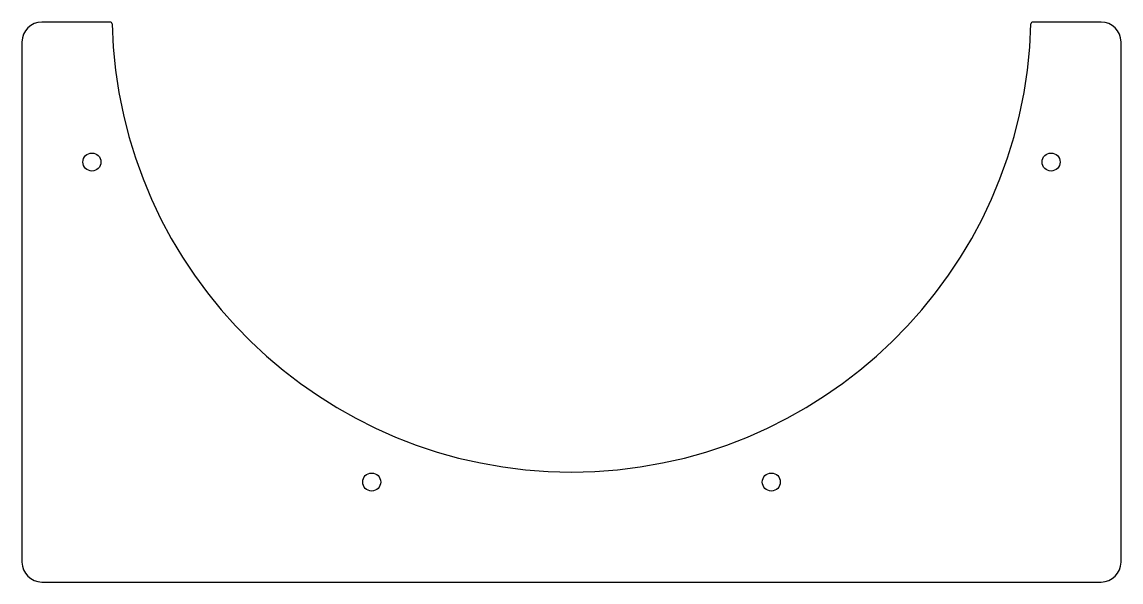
# Model space of a CAD drawing. Header units: millimetres. Extents: x -275 to 275, y 0 to 280.
import ezdxf

# ---------------------------------------------------------------- set-up
doc = ezdxf.new("R2010")
doc.units = ezdxf.units.MM

msp = doc.modelspace()

# ---------------------------------------------------------------- linework, layer by layer
at = {"color": 7, "linetype": 'Continuous', "lineweight": 25}
for p, q in [((-230.92, 280), (-265, 280)), ((265, 280), (230.92, 280)), ((-275, 270), (-275, 10)), ((275, 10), (275, 270)), ((-265, 0), (265, 0))]:
    msp.add_line(p, q, dxfattribs=at)
for centre in [(-240, 210), (240, 210), (-100, 50), (100, 50)]:
    msp.add_circle(centre, 4.5, dxfattribs=at)
for centre, radius, start, end in [((-265, 270), 10, 90, 180), ((-230.92, 279), 1, 1.4884, 90), ((0, 285), 230, 181.4884, 358.5116), ((230.92, 279), 1, 90, 178.5116), ((265, 270), 10, 0, 90), ((-265, 10), 10, 180, 270), ((265, 10), 10, 270, 0)]:
    msp.add_arc(centre, radius, start, end, dxfattribs=at)

doc.saveas('drawing.dxf')
